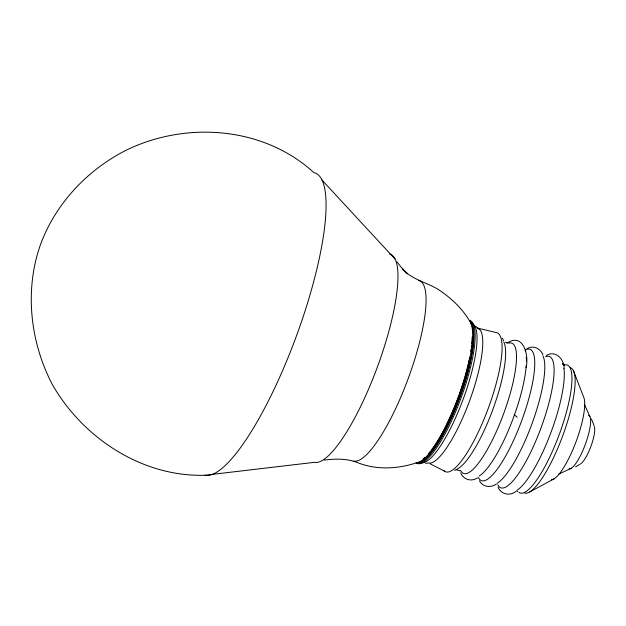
<?xml version="1.0" encoding="UTF-8"?>
<svg xmlns="http://www.w3.org/2000/svg" width="626" height="626" viewBox="0 0 626 626"><rect width="100%" height="100%" fill="white"/><g stroke="black" fill="none" stroke-linecap="round" stroke-linejoin="round"><path stroke-width="0.94" d="M526.122 367.532C529.103 355.278 523.359 331.968 506.833 343.298M515.973 491.402C510.026 496.332 500.972 494.47 498.03 487.153M457.927 468.764L454.719 470.392M580.099 464.21L575.537 466.902M496.418 484.039C490.721 487.998 482.975 487.231 479.422 480.799M529.76 491.942L554.073 478.835M477.607 477.818C471.527 482.036 463.428 479.766 460.713 472.88M558.369 474.297L571.311 468.225M416.047 462.966C397.526 468.976 377.048 470.032 358.628 463.052C347.876 458.42 335.646 458.592 324.229 460.133M527.061 348.674C533.164 344.832 540.833 348.612 542.953 354.973M546.404 355.443C555.591 349.817 564.535 359.473 564.057 368.636M428.082 463.107L425.57 463.295M204.812 475.259A160.921 38.945 -69.7 0 0 297.702 332.492A160.921 38.945 -69.7 0 0 313.916 172.651C264.133 127 187.917 121.053 128.08 149.278C88.556 168.668 55.824 202.863 40.573 244.406C24.289 290.073 30.103 341.984 52.388 384.607C83.023 438.106 142.016 477.012 204.812 475.259L314.534 462.317A110.724 26.801 -69.7 0 0 378.448 364.082A110.724 26.801 -69.7 0 0 389.599 254.101M509.259 343.04L505.385 342.219M456.276 469.719L460.079 470.815M477.356 328.047L496.488 332.617A74.111 17.935 -69.7 0 1 487.349 410.781A74.111 17.935 -69.7 0 1 444.155 470.869M517.029 491.449L517.78 491.668M396.954 261.832L400.906 266.919L407.643 273.883L402.581 269.258C412.229 279.501 426.212 282.318 437.926 289.204C451.072 297.89 463.083 309.009 470.697 322.961A76.176 18.436 -69.7 0 1 456.284 402.917A76.176 18.436 -69.7 0 1 416.04 462.825M564.472 364.488L562.328 363.503M444.757 471.292L430.132 463.811M514.204 414.639L517.146 417.206M562.43 363.808L564.488 365.686M475.627 326.193L479.273 329.526M525.159 350.521L525.746 351.116M321.975 180.014L395.147 259.172M563.924 365.154L562.547 363.315M502.381 338.189L503.656 340.974M591.445 418.833L594.051 425.516M584.348 404.232L589.927 416.595M573.455 370.748L583.588 396.978A45.064 10.908 -69.7 0 1 575.239 443.826A45.064 10.908 -69.7 0 1 551.506 479.727M565.294 364.841A68.179 16.503 -69.7 0 1 559.722 433.2A68.179 16.503 -69.7 0 1 519.001 492.404M545.551 356.687A70.002 16.941 -69.7 0 1 540.715 428.724A70.002 16.941 -69.7 0 1 497.842 484.767M525.3 349.942A70.002 16.941 -69.7 0 1 521.904 420.14A70.002 16.941 -69.7 0 1 478.507 477.615M509.713 342.946A69.463 16.808 -69.7 0 1 502.13 417.706A69.463 16.808 -69.7 0 1 460.666 470.462M588.503 415.296A28.42 6.878 -69.7 0 1 585.639 443.529A28.42 6.878 -69.7 0 1 569.23 468.749M570.114 367.697A66.716 16.151 -69.7 0 1 563.392 433.967A66.716 16.151 -69.7 0 1 524.878 493.163M479.735 329.472A71.763 17.371 -69.7 0 1 468.17 404.615A71.763 17.371 -69.7 0 1 428.7 462.997M472.896 323.971A74.111 17.935 -69.7 0 1 462.88 400.006A74.111 17.935 -69.7 0 1 421.212 462.731M469.406 320.41A76.176 18.436 -69.7 0 1 461.738 396.07A76.176 18.436 -69.7 0 1 417.761 463.655M469.68 320.582A76.176 18.436 -69.7 0 1 459.382 398.739A76.176 18.436 -69.7 0 1 416.548 463.209M470.556 322.742A75.097 18.177 -69.7 0 1 458.561 400.194A75.097 18.177 -69.7 0 1 417.714 462.301M418.825 280.628A95.966 23.225 -69.7 0 1 409.154 375.952A95.966 23.225 -69.7 0 1 353.76 461.088M594.215 426.408A20.509 4.961 -69.7 0 1 591.124 445.837A20.509 4.961 -69.7 0 1 580.787 463.655M563.971 368.55A70.002 16.941 -69.7 0 1 549.581 436.087A70.002 16.941 -69.7 0 1 516.7 490.463M543.032 356.1A70.002 16.941 -69.7 0 1 532.468 422.425A70.002 16.941 -69.7 0 1 497.185 483.256M503.875 342.187A69.463 16.808 -69.7 0 1 493.398 408.011A69.463 16.808 -69.7 0 1 458.388 468.365M526.294 357.282A69.463 16.808 -69.7 0 1 526.396 361.499M526.239 365.341A69.463 16.808 -69.7 0 1 508.39 430.43A69.463 16.808 -69.7 0 1 479.164 476.042M472.153 337.038A75.097 18.177 -69.7 0 1 471.707 343.987M471.519 345.724A75.097 18.177 -69.7 0 1 471.292 347.524M471.034 349.371A75.097 18.177 -69.7 0 1 470.744 351.272M469.688 357.211A75.097 18.177 -69.7 0 1 469.281 359.246M469.101 360.106A75.097 18.177 -69.7 0 1 464.93 376.672M464.664 377.572A75.097 18.177 -69.7 0 1 459.273 394.161M458.952 395.084A75.097 18.177 -69.7 0 1 444.249 429.037M443.826 429.851A75.097 18.177 -69.7 0 1 436.173 443.114M435.704 443.842A75.097 18.177 -69.7 0 1 431.752 449.538M430.641 450.994A75.097 18.177 -69.7 0 1 428.481 453.639M425.077 457.215A75.097 18.177 -69.7 0 1 423.027 458.991"/></g></svg>
